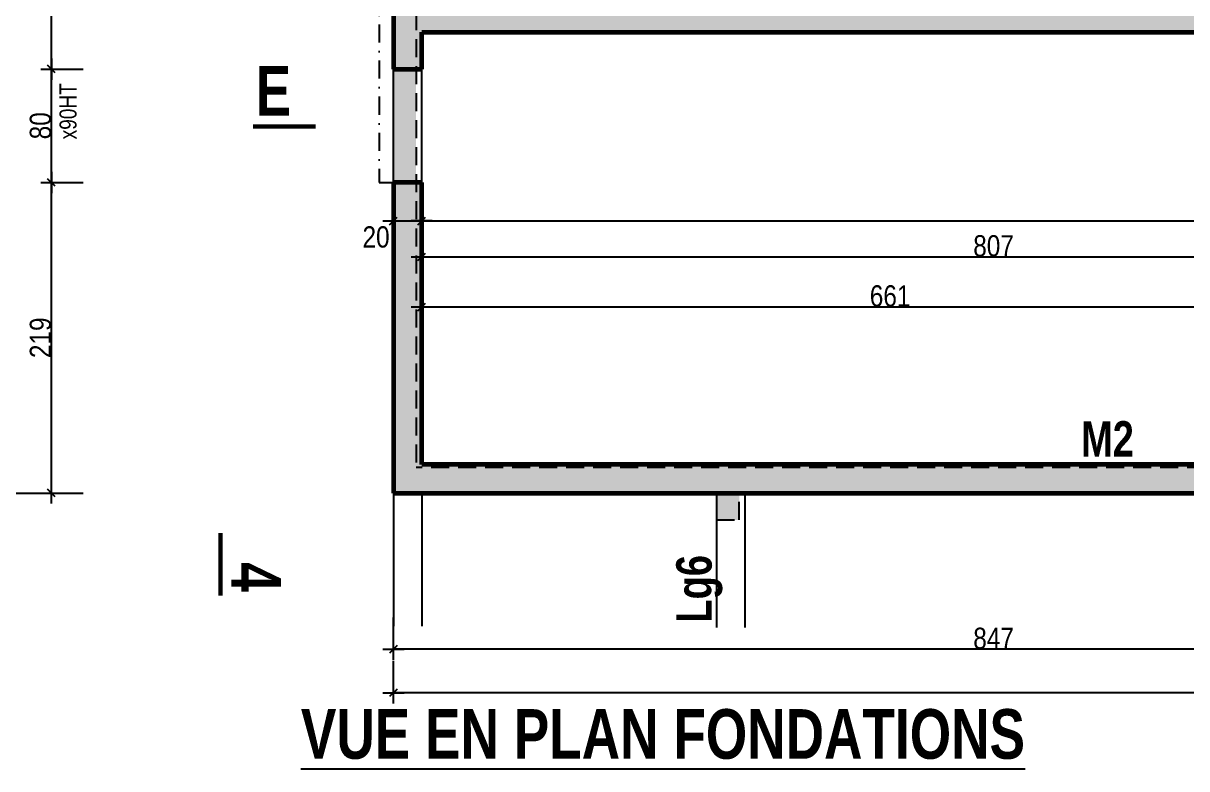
# Model space of a CAD drawing. Header units: centimetres. Extents: x 16433 to 114398, y -50094 to -12305.
# Drawn here: x 54933 to 55754, y -35841 to -35315 of the extents above; entities that cross this region are included whole.
import ezdxf
from ezdxf.enums import TextEntityAlignment as Align

# ---------------------------------------------------------------- set-up
doc = ezdxf.new("R2010")
doc.units = ezdxf.units.CM
doc.header["$LTSCALE"] = 0.5
doc.linetypes.add('CACHEX2', pattern=[19.05, 12.7, -6.35])
doc.linetypes.add('TIRETPTX2', pattern=[50.8, 25.4, -12.7, 0, -12.7])
doc.layers.get('DEFPOINTS').update_dxf_attribs({"linetype": 'CONTINUOUS'})
for name, color, linetype in [('01_cote_gen', 4, 'CONTINUOUS'), ('01_isolant ext', 2, 'TIRETPTX2'), ('01_linteaux', 2, 'CONTINUOUS'), ('01_murs_sup', 2, 'CACHEX2'), ('01_poch_murs', 253, 'CONTINUOUS'), ('01_texte', 230, 'CONTINUOUS'), ('AA_COTES', 2, 'CONTINUOUS')]:
    doc.layers.add(name, color=color, linetype=linetype)
doc.layers.add('01_murs_coup', color=5, linetype='CONTINUOUS', lineweight=60)
doc.styles.add('impact', font='impact.ttf')
doc.styles.add('MATTE_TXT', font='arial.ttf')
doc.styles.add('STYLE2', font='ARIALN.TTF')
doc.dimstyles.new('JB50', dxfattribs={"dimscale": 0.1, "dimtxt": 150, "dimasz": 15, "dimexe": 0.1, "dimexo": 0.1, "dimgap": 0.09, "dimtad": 1, "dimdec": 1, "dimdsep": 46, "dimtxsty": 'STYLE2', "dimblk1": 'BOND_G', "dimblk2": 'BOND_D', "dimsah": 1, "dimcen": 1.5, "dimdle": 0.01, "dimse1": 1, "dimse2": 1, "dimclrd": 4, "dimclre": 2, "dimclrt": 6, "dimazin": 2, "dimtfac": 2.333333, "dimtdec": 1, "dimtix": 1, "dimtmove": 2, "dimatfit": 3, "dimldrblk": 'BOND_G', "dimfxl": 1, "dimtolj": 1, "dimtzin": 0, "dimarcsym": 0})

# ---------------------------------------------------------------- blocks, each defined once
blk = doc.blocks.new('BOND_G')
at = {"layer": 'AA_COTES', "color": 0}
for p, q in [((0, -5), (0, 15)), ((5, 0), (-5, 0)), ((1.77, 1.77), (-1.77, -1.77))]:
    blk.add_line(p, q, dxfattribs=at)
blk = doc.blocks.new('BOND_D')
at = {"layer": 'AA_COTES', "color": 0}
for p, q in [((5, 0), (-5, 0)), ((-1.77, -1.77), (1.77, 1.77)), ((0, 5), (0, -15))]:
    blk.add_line(p, q, dxfattribs=at)
blk = doc.blocks.new('*D3169')
at = {"layer": '01_cote_gen', "color": 4, "lineweight": -2, "transparency": 16777216}
blk.add_line((55195.3, -35454.35), (55212.27, -35454.35), dxfattribs=at)
at = {"layer": 'DEFPOINTS', "color": 0}
for p in [(55213.77, -35454.35), (55193.8, -35465.69), (55213.77, -35465.69)]:
    blk.add_point(p, dxfattribs=at)
at = {"layer": '01_cote_gen', "color": 4, "lineweight": -2, "transparency": 16777216, "xscale": 1.5, "yscale": 1.5, "zscale": 1.5, "rotation": 180}
blk.add_blockref('BOND_G', (55193.8, -35454.35), dxfattribs=at)
at = {"layer": '01_cote_gen', "color": 4, "lineweight": -2, "transparency": 16777216, "xscale": 1.5, "yscale": 1.5, "zscale": 1.5}
blk.add_blockref('BOND_D', (55213.77, -35454.35), dxfattribs=at)
at = {"layer": '01_cote_gen', "color": 6, "transparency": 16777216, "insert": (55181.59, -35465.74), "char_height": 15, "attachment_point": 5, "style": 'STYLE2'}
blk.add_mtext('\\A1;20', dxfattribs=at)
blk = doc.blocks.new('*D3177')
at = {"layer": '01_cote_gen', "color": 4, "lineweight": -2, "transparency": 16777216}
blk.add_line((55215.28, -35479.68), (56019.31, -35479.68), dxfattribs=at)
at = {"layer": 'DEFPOINTS', "color": 0}
for p in [(56020.81, -35479.68), (56020.81, -35502.18), (55213.78, -35514.03)]:
    blk.add_point(p, dxfattribs=at)
at = {"layer": '01_cote_gen', "color": 4, "lineweight": -2, "transparency": 16777216, "xscale": 1.5, "yscale": 1.5, "zscale": 1.5, "rotation": 180}
blk.add_blockref('BOND_G', (55213.78, -35479.68), dxfattribs=at)
at = {"layer": '01_cote_gen', "color": 4, "lineweight": -2, "transparency": 16777216, "xscale": 1.5, "yscale": 1.5, "zscale": 1.5}
blk.add_blockref('BOND_D', (56020.81, -35479.68), dxfattribs=at)
at = {"layer": '01_cote_gen', "color": 6, "transparency": 16777216, "insert": (55617.29, -35472.01), "char_height": 15, "attachment_point": 5, "style": 'STYLE2'}
blk.add_mtext('\\A1;807', dxfattribs=at)
blk = doc.blocks.new('*D3179')
at = {"layer": '01_cote_gen', "color": 4, "lineweight": -2, "transparency": 16777216}
blk.add_line((56039.31, -35756.45), (55195.3, -35756.45), dxfattribs=at)
at = {"layer": 'DEFPOINTS', "color": 0}
for p in [(55193.8, -35676.23), (56040.81, -35676.23), (55193.8, -35756.45)]:
    blk.add_point(p, dxfattribs=at)
at = {"layer": '01_cote_gen', "color": 4, "lineweight": -2, "transparency": 16777216, "xscale": 1.5, "yscale": 1.5, "zscale": 1.5, "rotation": 180}
blk.add_blockref('BOND_D', (55193.8, -35756.45), dxfattribs=at)
at = {"layer": '01_cote_gen', "color": 4, "lineweight": -2, "transparency": 16777216, "xscale": 1.5, "yscale": 1.5, "zscale": 1.5}
blk.add_blockref('BOND_G', (56040.81, -35756.45), dxfattribs=at)
at = {"layer": '01_cote_gen', "color": 6, "transparency": 16777216, "insert": (55617.3, -35748.78), "char_height": 15, "attachment_point": 5, "style": 'STYLE2'}
blk.add_mtext('\\A1;847', dxfattribs=at)
blk = doc.blocks.new('*D3180')
at = {"layer": '01_cote_gen', "color": 4, "lineweight": -2, "transparency": 16777216}
blk.add_line((56726.31, -35787.14), (55195.3, -35787.14), dxfattribs=at)
at = {"layer": 'DEFPOINTS', "color": 0}
for p in [(55193.8, -35733.95), (56727.81, -35733.95), (55193.8, -35787.14)]:
    blk.add_point(p, dxfattribs=at)
at = {"layer": '01_cote_gen', "color": 4, "lineweight": -2, "transparency": 16777216, "xscale": 1.5, "yscale": 1.5, "zscale": 1.5, "rotation": 180}
blk.add_blockref('BOND_D', (55193.8, -35787.14), dxfattribs=at)
at = {"layer": '01_cote_gen', "color": 4, "lineweight": -2, "transparency": 16777216, "xscale": 1.5, "yscale": 1.5, "zscale": 1.5}
blk.add_blockref('BOND_G', (56727.81, -35787.14), dxfattribs=at)
at = {"layer": '01_cote_gen', "color": 6, "transparency": 16777216, "insert": (55960.8, -35779.47), "char_height": 15, "attachment_point": 5, "style": 'STYLE2'}
blk.add_mtext('\\A1;1534', dxfattribs=at)
blk = doc.blocks.new('*D3182')
at = {"layer": '01_cote_gen', "color": 4, "lineweight": -2, "transparency": 16777216}
blk.add_line((55215.27, -35454.35), (56706.31, -35454.35), dxfattribs=at)
at = {"layer": 'DEFPOINTS', "color": 0}
for p in [(56707.81, -35435.84), (55213.77, -35453.06), (56707.81, -35454.35)]:
    blk.add_point(p, dxfattribs=at)
at = {"layer": '01_cote_gen', "color": 4, "lineweight": -2, "transparency": 16777216, "xscale": 1.5, "yscale": 1.5, "zscale": 1.5, "rotation": 180}
blk.add_blockref('BOND_G', (55213.77, -35454.35), dxfattribs=at)
at = {"layer": '01_cote_gen', "color": 4, "lineweight": -2, "transparency": 16777216, "xscale": 1.5, "yscale": 1.5, "zscale": 1.5}
blk.add_blockref('BOND_D', (56707.81, -35454.35), dxfattribs=at)
at = {"layer": '01_cote_gen', "color": 6, "transparency": 16777216, "insert": (55960.79, -35446.68), "char_height": 15, "attachment_point": 5, "style": 'STYLE2'}
blk.add_mtext('\\A1;1494', dxfattribs=at)
blk = doc.blocks.new('*D3183')
at = {"layer": '01_cote_gen', "color": 4, "lineweight": -2, "transparency": 16777216}
blk.add_line((54952.49, -35644.73), (54952.49, -35428.76), dxfattribs=at)
at = {"layer": 'DEFPOINTS', "color": 0}
for p in [(54952.49, -35427.26), (54976.98, -35427.26), (54978.54, -35646.23)]:
    blk.add_point(p, dxfattribs=at)
at = {"layer": '01_cote_gen', "color": 4, "lineweight": -2, "transparency": 16777216, "xscale": 1.5, "yscale": 1.5, "zscale": 1.5}
for name, p, rotation in [('BOND_D', (54952.49, -35427.26), 90), ('BOND_G', (54952.49, -35646.23), 270)]:
    blk.add_blockref(name, p, dxfattribs=dict(at, rotation=rotation))
at = {"layer": '01_cote_gen', "color": 6, "transparency": 16777216, "insert": (54944.83, -35536.75), "char_height": 15, "attachment_point": 5, "rotation": 90, "style": 'STYLE2'}
blk.add_mtext('\\A1;219', dxfattribs=at)
blk = doc.blocks.new('*D3184')
at = {"layer": '01_cote_gen', "color": 4, "lineweight": -2, "transparency": 16777216}
blk.add_line((54952.49, -35425.76), (54952.49, -35348.76), dxfattribs=at)
at = {"layer": 'DEFPOINTS', "color": 0}
for p in [(54952.49, -35347.26), (54976.98, -35347.26), (54976.98, -35427.26)]:
    blk.add_point(p, dxfattribs=at)
at = {"layer": '01_cote_gen', "color": 4, "lineweight": -2, "transparency": 16777216, "xscale": 1.5, "yscale": 1.5, "zscale": 1.5}
for name, p, rotation in [('BOND_D', (54952.49, -35347.26), 90), ('BOND_G', (54952.49, -35427.26), 270)]:
    blk.add_blockref(name, p, dxfattribs=dict(at, rotation=rotation))
at = {"layer": '01_cote_gen', "color": 6, "transparency": 16777216, "insert": (54944.83, -35387.26), "char_height": 15, "attachment_point": 5, "rotation": 90, "style": 'STYLE2'}
blk.add_mtext('\\A1;80', dxfattribs=at)
blk = doc.blocks.new('*D3185')
at = {"layer": '01_cote_gen', "color": 4, "lineweight": -2, "transparency": 16777216}
blk.add_line((54952.49, -35345.76), (54952.49, -35140.73), dxfattribs=at)
at = {"layer": 'DEFPOINTS', "color": 0}
for p in [(54952.49, -35139.23), (54976.99, -35139.23), (54976.99, -35347.26)]:
    blk.add_point(p, dxfattribs=at)
at = {"layer": '01_cote_gen', "color": 4, "lineweight": -2, "transparency": 16777216, "xscale": 1.5, "yscale": 1.5, "zscale": 1.5}
for name, p, rotation in [('BOND_D', (54952.49, -35139.23), 90), ('BOND_G', (54952.49, -35347.26), 270)]:
    blk.add_blockref(name, p, dxfattribs=dict(at, rotation=rotation))
at = {"layer": '01_cote_gen', "color": 6, "transparency": 16777216, "insert": (54944.83, -35243.24), "char_height": 15, "attachment_point": 5, "rotation": 90, "style": 'STYLE2'}
blk.add_mtext('\\A1;208', dxfattribs=at)
blk = doc.blocks.new('*D3188')
at = {"layer": '01_cote_gen', "color": 4, "lineweight": -2, "transparency": 16777216}
blk.add_line((54923.26, -35644.73), (54923.26, -34624.73), dxfattribs=at)
at = {"layer": 'DEFPOINTS', "color": 0}
for p in [(54923.26, -34623.23), (54948.23, -34623.23), (54966.99, -35646.23)]:
    blk.add_point(p, dxfattribs=at)
at = {"layer": '01_cote_gen', "color": 4, "lineweight": -2, "transparency": 16777216, "xscale": 1.5, "yscale": 1.5, "zscale": 1.5}
for name, p, rotation in [('BOND_D', (54923.26, -34623.23), 90), ('BOND_G', (54923.26, -35646.23), 270)]:
    blk.add_blockref(name, p, dxfattribs=dict(at, rotation=rotation))
at = {"layer": '01_cote_gen', "color": 6, "transparency": 16777216, "insert": (54915.59, -35134.73), "char_height": 15, "attachment_point": 5, "rotation": 90, "style": 'STYLE2'}
blk.add_mtext('\\A1;1023', dxfattribs=at)
blk = doc.blocks.new('*D3806')
at = {"layer": '01_cote_gen', "color": 4, "lineweight": -2, "ltscale": 2, "transparency": 16777216}
blk.add_line((55215.28, -35515), (55873.31, -35515), dxfattribs=at)
at = {"layer": 'DEFPOINTS', "color": 0, "ltscale": 2}
for p in [(55213.78, -35513.61), (55874.81, -35513.61), (55874.81, -35515)]:
    blk.add_point(p, dxfattribs=at)
at = {"layer": '01_cote_gen', "color": 4, "lineweight": -2, "ltscale": 2, "transparency": 16777216, "xscale": 1.5, "yscale": 1.5, "zscale": 1.5, "rotation": 180}
blk.add_blockref('BOND_G', (55213.78, -35515), dxfattribs=at)
at = {"layer": '01_cote_gen', "color": 4, "lineweight": -2, "ltscale": 2, "transparency": 16777216, "xscale": 1.5, "yscale": 1.5, "zscale": 1.5}
blk.add_blockref('BOND_D', (55874.81, -35515), dxfattribs=at)
at = {"layer": '01_cote_gen', "color": 6, "ltscale": 2, "transparency": 16777216, "insert": (55544.3, -35507.33), "char_height": 15, "attachment_point": 5, "style": 'STYLE2'}
blk.add_mtext('\\A1;661', dxfattribs=at)

msp = doc.modelspace()

# ---------------------------------------------------------------- hatches: boundary and pattern name
at = {"layer": '01_murs_sup', "ltscale": 2}
h = msp.add_hatch(dxfattribs=at)
h.set_pattern_fill('DASH', color=256, scale=2.5, angle=135)
h.set_pattern_definition([(135, (10416.925, 1704.3274), (-11.2253202, 9e-16), [7.9375, -7.9375])])
h.paths.add_polyline_path([(56727.809, -35120.229), (56949.808, -35120.229), (56949.808, -35100.229), (56711.809, -35100.229), (56711.809, -35552.234), (56040.814, -35552.234), (56040.811, -35300.234), (56022.811, -35300.234), (56022.811, -35740.673), (56040.813, -35740.673), (56040.814, -35570.241), (56711.809, -35570.234), (56711.809, -35575.227), (56727.809, -35575.227)])
h.paths.add_polyline_path([(55898.814, -35367.229), (55880.814, -35367.229), (55880.814, -35628.228), (55209.82, -35628.228), (55209.798, -34945.23), (55063.794, -34945.23), (55063.794, -34965.23), (55193.798, -34965.23), (55193.821, -35646.217), (55421.807, -35646.221), (55421.807, -35665.222), (55437.807, -35665.222), (55437.807, -35646.221), (55880.814, -35646.228), (55880.814, -35740.673), (55898.814, -35740.673)])
at = {"layer": '01_poch_murs', "ltscale": 2}
h = msp.add_hatch(color=256, dxfattribs=at)
h.dxf.hatch_style = 1
h.paths.add_polyline_path([(55407.818, -34623.232), (55193.811, -34623.232), (55193.811, -35040.23), (55209.811, -35040.23), (55209.811, -34639.232), (55407.818, -34639.232)])
h.paths.add_polyline_path([(55756.789, -34623.232), (55506.818, -34623.232), (55506.818, -34639.232), (55756.789, -34639.232)])
h.paths.add_polyline_path([(56074.778, -34623.232), (55855.778, -34623.232), (55855.778, -34639.232), (55951.814, -34639.232), (55951.814, -35102.236), (55876.839, -35102.236), (55876.839, -35120.236), (55951.814, -35120.236), (55951.814, -35301.232), (55969.814, -35301.232), (55969.814, -35120.236), (56044.814, -35120.236), (56044.814, -35102.236), (55969.814, -35102.236), (55969.814, -34639.232), (56074.778, -34639.232)])
h.paths.add_polyline_path([(56465.818, -34623.232), (56173.803, -34623.232), (56173.803, -34639.232), (56465.818, -34639.232)])
h.paths.add_polyline_path([(56727.822, -34623.232), (56564.828, -34623.232), (56564.828, -34639.232), (56711.822, -34639.232), (56711.822, -34981.186), (56727.822, -34981.186)])
h.paths.add_polyline_path([(56727.822, -35080.186), (56711.822, -35080.186), (56711.822, -35301.232), (55209.811, -35301.232), (55209.811, -35139.23), (55193.811, -35139.23), (55193.811, -35347.26), (55213.811, -35347.26), (55213.811, -35321.232), (56707.822, -35321.232), (56707.822, -35550.199), (56020.822, -35550.199), (56020.822, -35626.232), (55213.811, -35626.232), (55213.778, -35427.26), (55193.811, -35427.26), (55193.811, -35646.232), (56040.813, -35646.232), (56040.814, -35570.199), (56727.822, -35570.199)])
h.paths.add_polyline_path([(57072.304, -35329.237), (56737.836, -35329.287), (56737.822, -35349.237), (57072.304, -35349.237)])

# ---------------------------------------------------------------- linework, layer by layer
at = {"layer": '01_isolant ext'}
for p, q in [((55183.765, -35137.23), (55183.765, -35427.26)), ((55183.765, -35427.26), (55193.777, -35427.26))]:
    msp.add_line(p, q, dxfattribs=at)
at = {"layer": '01_linteaux'}
for p, q in [((55193.799, -35427.26), (55193.799, -35347.26)), ((55213.765, -35427.26), (55213.765, -35347.26)), ((55193.799, -35646.232), (55193.799, -35740.127)), ((55213.799, -35646.232), (55213.799, -35740.127)), ((55421.807, -35646.232), (55421.807, -35741)), ((55441.807, -35646.232), (55441.807, -35741))]:
    msp.add_line(p, q, dxfattribs=at)
at = {"layer": '01_murs_coup'}
for p, q in [((55193.799, -35139.23), (55193.799, -35347.26)), ((55213.799, -35347.26), (55213.799, -35321.232)), ((55213.799, -35321.232), (56707.809, -35321.232)), ((55193.799, -35347.26), (55213.799, -35347.26)), ((55213.765, -35427.26), (55193.799, -35427.26)), ((55193.799, -35427.26), (55193.799, -35646.232)), ((55213.799, -35626.232), (55213.765, -35427.26)), ((56020.809, -35626.232), (55213.799, -35626.232)), ((55193.799, -35646.232), (56040.809, -35646.232))]:
    msp.add_line(p, q, dxfattribs=at)
at = {"layer": '01_murs_sup', "ltscale": 2}
for p, q in [((55209.798, -34945.23), (55209.82, -35628.228)), ((55193.821, -35646.217), (55193.798, -34965.23)), ((55880.814, -35628.228), (55209.811, -35628.228)), ((55193.811, -35646.217), (55421.807, -35646.221)), ((55421.807, -35646.221), (55421.807, -35665.222)), ((55437.807, -35646.221), (55880.814, -35646.228)), ((55437.807, -35665.222), (55437.807, -35646.221)), ((55421.807, -35665.222), (55437.807, -35665.222))]:
    msp.add_line(p, q, dxfattribs=at)
at = {"layer": '01_texte', "const_width": 3}
for points in [[(55094.835, -35387.761), (55139.087, -35387.761)], [(55071.811, -35674.306), (55071.811, -35718.558)]]:
    msp.add_lwpolyline(points, dxfattribs=at)

# ---------------------------------------------------------------- texts
at = {"layer": '01_texte', "style": 'impact'}
for s, height, rotation, p in [('E', 35, 360, (55109.138, -35390.614)), ('Lg6', 25, 90, (55425.897, -35713.796)), ('4', 35, 270, (55068.958, -35705.477))]:
    msp.add_text(s, height=height, rotation=rotation, dxfattribs=at).set_placement(p, align=Align.BOTTOM_CENTER)
at = {"layer": '01_texte', "style": 'MATTE_TXT', "width": 0.8}
msp.add_text('x90HT', height=12, rotation=90, dxfattribs=at).set_placement((54973.818, -35377.048), align=Align.BOTTOM_CENTER)
at = {"layer": '01_texte', "style": 'impact'}
for s, height, p in [('M2', 25, (55697.651, -35628.067)), ('%%UVUE EN PLAN FONDATIONS', 35, (55384.01, -35844.144))]:
    msp.add_text(s, height=height, dxfattribs=at).set_placement(p, align=Align.BOTTOM_CENTER)

# ---------------------------------------------------------------- dimensions: what is measured, and where the dimension line sits
at = {"layer": '01_cote_gen'}
for base, p1, p2, picture, middle in [((54923.257, -34623.232), (54966.995, -35646.232), (54948.226, -34623.232), '*D3188', (54915.59, -35134.732)), ((54952.495, -35139.23), (54976.995, -35347.26), (54976.995, -35139.23), '*D3185', (54944.827, -35243.245)), ((54952.495, -35347.26), (54976.978, -35427.26), (54976.978, -35347.26), '*D3184', (54944.827, -35387.26)), ((54952.495, -35427.26), (54978.54, -35646.232), (54976.978, -35427.26), '*D3183', (54944.827, -35536.746))]:
    dim = msp.add_linear_dim(base=base, p1=p1, p2=p2, angle=90, dimstyle='JB50', dxfattribs=at)
    dim.commit()
    dim.dimension.update_dxf_attribs({"geometry": picture, "text_midpoint": middle})
for base, p1, p2, picture, middle in [((56707.809, -35454.347), (55213.77, -35453.06), (56707.809, -35435.835), '*D3182', (55960.789, -35446.679)), ((56020.809, -35479.678), (55213.78, -35514.032), (56020.809, -35502.178), '*D3177', (55617.295, -35472.01)), ((55193.799, -35756.452), (56040.809, -35676.232), (55193.799, -35676.232), '*D3179', (55617.304, -35748.784)), ((55193.799, -35787.142), (56727.809, -35733.952), (55193.799, -35733.952), '*D3180', (55960.804, -35779.474))]:
    dim = msp.add_linear_dim(base=base, p1=p1, p2=p2, dimstyle='JB50', dxfattribs=at)
    dim.commit()
    dim.dimension.update_dxf_attribs({"geometry": picture, "text_midpoint": middle})
dim = msp.add_linear_dim(base=(55213.774, -35454.347), p1=(55193.799, -35465.691), p2=(55213.774, -35465.691), dimstyle='JB50', dxfattribs=at)
dim.commit()
dim.dimension.update_dxf_attribs({"geometry": '*D3169', "text_midpoint": (55181.588, -35465.745), "dimtype": 160})
at = {"layer": '01_cote_gen', "ltscale": 2}
dim = msp.add_linear_dim(base=(55874.814, -35515), p1=(55213.78, -35513.61), p2=(55874.814, -35513.61), dimstyle='JB50', dxfattribs=at)
dim.commit()
dim.dimension.update_dxf_attribs({"geometry": '*D3806', "text_midpoint": (55544.297, -35507.332)})

doc.saveas('drawing.dxf')
